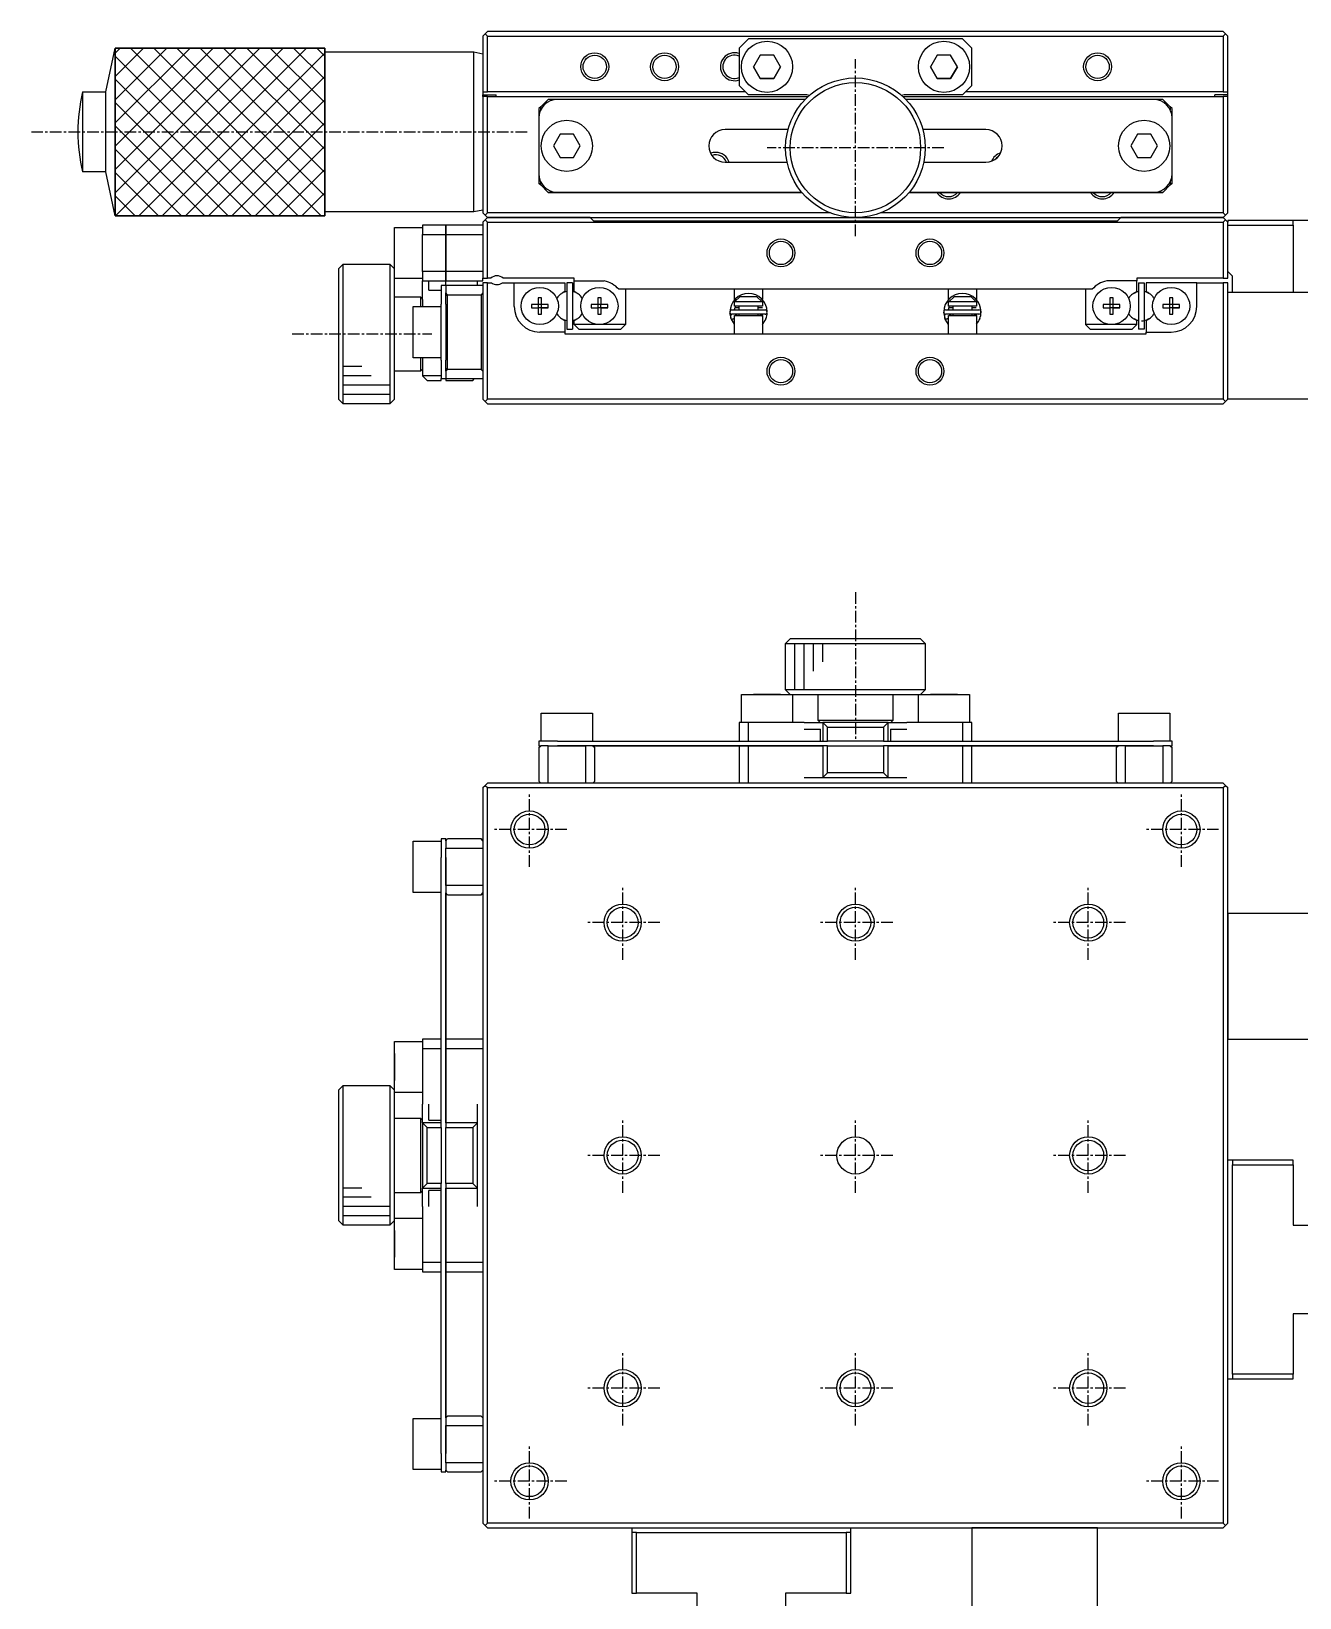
# Model space of a CAD drawing. Extents: x 10 to 534, y -6 to 276.
# Drawn here: x 306.5 to 442.7, y 107.8 to 276 of the extents above; entities that cross this region are included whole.
import ezdxf

# ---------------------------------------------------------------- set-up
doc = ezdxf.new("R2010")
doc.units = 0
doc.linetypes.add('CENTER', pattern=[2, 1.25, -0.25, 0.25, -0.25])
doc.layers.get('0').update_dxf_attribs({"linetype": 'CONTINUOUS'})
doc.layers.add('CENTER', color=1, linetype='CENTER')

msp = doc.modelspace()

# ---------------------------------------------------------------- linework, layer by layer
at = {"color": 7, "linetype": 'CONTINUOUS'}
for p, q in [((355.53, 275.98), (355.28, 275.73)), ((434.53, 275.98), (355.53, 275.98)), ((434.78, 275.73), (434.53, 275.98)), ((355.28, 275.73), (355.03, 275.48)), ((355.03, 275.48), (355.03, 269.48)), ((355.28, 275.73), (355.53, 275.48)), ((355.53, 275.48), (434.53, 275.48)), ((355.53, 269.48), (355.53, 275.48)), ((382.53, 274.18), (383.53, 275.18)), ((406.53, 275.18), (383.53, 275.18)), ((406.53, 275.18), (407.53, 274.18)), ((434.53, 275.48), (434.78, 275.73)), ((434.53, 275.48), (434.53, 269.48)), ((435.03, 275.48), (434.78, 275.73)), ((435.03, 269.48), (435.03, 275.48)), ((314.53, 269.48), (315.53, 274.18)), ((315.53, 265.18), (315.53, 274.18)), ((338.03, 274.18), (315.53, 274.18)), ((315.53, 274.18), (315.53, 256.18)), ((338.03, 274.18), (338.03, 273.78)), ((338.03, 256.18), (338.03, 274.18)), ((338.03, 256.58), (338.03, 273.78)), ((338.03, 273.78), (354.03, 273.78)), ((354.03, 256.58), (354.03, 273.78)), ((354.03, 273.78), (355.03, 273.58)), ((382.53, 274.18), (382.53, 270.18)), ((384.81, 273.43), (384.09, 272.18)), ((386.25, 273.43), (384.81, 273.43)), ((386.97, 272.18), (386.25, 273.43)), ((403.81, 273.43), (403.09, 272.18)), ((405.25, 273.43), (403.81, 273.43)), ((405.97, 272.18), (405.25, 273.43)), ((407.53, 270.18), (407.53, 274.18)), ((384.09, 272.18), (384.81, 270.93)), ((384.81, 270.93), (384.09, 272.18)), ((384.81, 270.93), (386.25, 270.93)), ((386.25, 270.93), (384.81, 270.93)), ((386.25, 270.93), (386.97, 272.18)), ((386.97, 272.18), (386.25, 270.93)), ((403.09, 272.18), (403.81, 270.93)), ((403.81, 270.93), (403.09, 272.18)), ((403.81, 270.93), (405.25, 270.93)), ((405.25, 270.93), (403.81, 270.93)), ((405.25, 270.93), (405.97, 272.18)), ((405.97, 272.18), (405.25, 270.93)), ((312.03, 269.48), (312.03, 260.88)), ((312.03, 269.48), (314.53, 269.48)), ((314.53, 265.18), (314.53, 269.48)), ((355.03, 269.48), (355.53, 269.48)), ((355.03, 269.48), (355.03, 269.18)), ((355.03, 269.18), (356.43, 269.18)), ((355.03, 268.98), (355.03, 269.18)), ((383.23, 269.48), (355.53, 269.48)), ((356.43, 268.98), (356.43, 269.18)), ((383.53, 269.18), (382.53, 270.18)), ((389.53, 269.18), (383.53, 269.18)), ((406.53, 269.18), (400.53, 269.18)), ((407.53, 270.18), (406.53, 269.18)), ((434.53, 269.48), (406.83, 269.48)), ((433.63, 268.98), (433.63, 269.18)), ((435.03, 269.18), (433.63, 269.18)), ((434.53, 269.48), (435.03, 269.48)), ((435.03, 269.18), (435.03, 269.48)), ((435.03, 268.98), (435.03, 269.18)), ((355.03, 268.98), (355.03, 256.48)), ((355.53, 268.98), (355.03, 268.98)), ((355.53, 256.48), (355.53, 268.98)), ((355.53, 268.98), (389.93, 268.98)), ((361.23, 267.88), (361.03, 267.68)), ((361.03, 267.68), (361.03, 266.68)), ((361.23, 267.88), (362.03, 268.68)), ((361.23, 267.56), (361.23, 267.88)), ((363.03, 268.68), (362.03, 268.68)), ((389.62, 268.68), (363.03, 268.68)), ((400.13, 268.98), (434.53, 268.98)), ((427.03, 268.68), (400.43, 268.68)), ((428.03, 268.68), (427.03, 268.68)), ((428.03, 268.68), (428.83, 267.88)), ((428.83, 267.88), (428.83, 267.56)), ((429.03, 267.68), (428.83, 267.88)), ((429.03, 266.68), (429.03, 267.68)), ((434.53, 268.98), (434.53, 256.48)), ((435.03, 268.98), (434.53, 268.98)), ((435.03, 256.48), (435.03, 268.98)), ((361.03, 266.68), (361.03, 260.68)), ((429.03, 260.68), (429.03, 266.68)), ((314.53, 260.88), (314.53, 265.18)), ((363.31, 264.93), (362.59, 263.68)), ((364.75, 264.93), (363.31, 264.93)), ((365.47, 263.68), (364.75, 264.93)), ((387.79, 265.43), (381.03, 265.43)), ((387.79, 265.43), (381.03, 265.43)), ((409.03, 265.43), (402.27, 265.43)), ((409.03, 265.43), (402.27, 265.43)), ((425.31, 264.93), (424.59, 263.68)), ((426.75, 264.93), (425.31, 264.93)), ((427.47, 263.68), (426.75, 264.93)), ((362.59, 263.68), (363.31, 262.43)), ((364.75, 262.43), (365.47, 263.68)), ((424.59, 263.68), (425.31, 262.43)), ((426.75, 262.43), (427.47, 263.68)), ((314.53, 260.88), (312.03, 260.88)), ((315.53, 256.18), (314.53, 260.88)), ((363.31, 262.43), (364.75, 262.43)), ((381.03, 261.93), (387.69, 261.93)), ((402.37, 261.93), (409.03, 261.93)), ((425.31, 262.43), (426.75, 262.43)), ((361.03, 260.68), (361.03, 259.68)), ((361.03, 259.68), (361.23, 259.48)), ((361.23, 259.48), (361.03, 259.68)), ((361.23, 259.48), (361.23, 259.81)), ((362.03, 258.68), (361.23, 259.48)), ((361.23, 259.48), (362.03, 258.68)), ((428.83, 259.48), (428.03, 258.68)), ((428.03, 258.68), (428.83, 259.48)), ((428.83, 259.81), (428.83, 259.48)), ((428.83, 259.48), (429.03, 259.68)), ((429.03, 259.68), (428.83, 259.48)), ((429.03, 259.68), (429.03, 260.68)), ((362.03, 258.68), (363.03, 258.68)), ((363.03, 258.68), (362.03, 258.68)), ((363.03, 258.68), (389.27, 258.68)), ((366.03, 258.68), (363.03, 258.68)), ((389.27, 258.68), (366.03, 258.68)), ((400.79, 258.68), (427.03, 258.68)), ((424.03, 258.68), (400.79, 258.68)), ((427.03, 258.68), (424.03, 258.68)), ((427.03, 258.68), (428.03, 258.68)), ((428.03, 258.68), (427.03, 258.68)), ((315.53, 256.18), (338.03, 256.18)), ((338.03, 256.58), (338.03, 256.18)), ((354.03, 256.58), (338.03, 256.58)), ((355.03, 256.78), (354.03, 256.58)), ((355.03, 256.48), (355.28, 256.23)), ((355.03, 255.48), (355.28, 255.73)), ((355.28, 256.23), (355.53, 256.48)), ((355.28, 256.23), (355.53, 255.98)), ((355.28, 255.73), (355.53, 255.98)), ((355.53, 255.48), (355.28, 255.73)), ((392.34, 256.48), (355.53, 256.48)), ((355.53, 255.98), (395.03, 255.98)), ((366.53, 255.98), (355.53, 255.98)), ((366.53, 255.98), (366.88, 255.63)), ((395.03, 255.98), (434.53, 255.98)), ((434.53, 256.48), (397.72, 256.48)), ((423.18, 255.63), (423.53, 255.98)), ((434.53, 255.98), (423.53, 255.98)), ((434.53, 256.48), (434.78, 256.23)), ((434.53, 255.98), (434.78, 256.23)), ((434.53, 255.98), (434.78, 255.73)), ((434.78, 255.73), (434.53, 255.48)), ((434.78, 256.23), (435.03, 256.48)), ((434.78, 255.73), (435.03, 255.48)), ((345.53, 249.43), (345.53, 254.93)), ((345.53, 254.93), (348.53, 254.93)), ((351.03, 255.18), (348.53, 255.18)), ((348.53, 255.18), (348.53, 254.18)), ((348.53, 254.18), (351.03, 254.18)), ((348.53, 250.18), (348.53, 254.18)), ((351.03, 254.18), (351.03, 255.18)), ((355.03, 255.18), (351.03, 255.18)), ((351.03, 255.18), (351.03, 254.18)), ((351.03, 254.18), (351.03, 250.18)), ((351.03, 254.18), (355.03, 254.18)), ((351.03, 250.18), (351.03, 254.18)), ((355.03, 255.48), (355.03, 249.48)), ((355.53, 255.48), (434.53, 255.48)), ((355.53, 249.48), (355.53, 255.48)), ((366.88, 255.63), (423.18, 255.63)), ((434.53, 255.48), (434.53, 249.48)), ((442.03, 255.68), (435.03, 255.68)), ((435.03, 255.68), (435.03, 255.48)), ((435.03, 249.48), (435.03, 255.48)), ((435.03, 255.18), (442.03, 255.18)), ((442.03, 255.18), (442.03, 255.68)), ((456.03, 255.68), (442.03, 255.68)), ((442.03, 255.18), (442.03, 247.98)), ((339.53, 250.48), (340.03, 250.98)), ((340.03, 235.99), (340.03, 250.98)), ((340.03, 250.98), (345.03, 250.98)), ((345.03, 250.98), (345.03, 235.98)), ((345.03, 250.98), (345.53, 250.48)), ((339.53, 250.48), (339.53, 236.49)), ((345.53, 236.48), (345.53, 249.43)), ((345.53, 247.48), (345.53, 249.43)), ((348.53, 249.43), (345.53, 249.43)), ((351.03, 250.18), (348.53, 250.18)), ((348.53, 250.18), (348.53, 249.18)), ((348.53, 249.18), (351.03, 249.18)), ((348.53, 247.18), (348.53, 249.18)), ((349.23, 248.18), (349.23, 249.18)), ((351.03, 249.18), (351.03, 250.18)), ((355.03, 250.18), (351.03, 250.18)), ((351.03, 250.18), (351.03, 249.18)), ((351.03, 249.18), (355.03, 249.18)), ((351.03, 248.68), (351.03, 249.18)), ((354.43, 248.68), (354.43, 249.18)), ((355.03, 249.18), (355.03, 249.48)), ((355.03, 249.48), (355.53, 249.48)), ((355.87, 249.48), (355.53, 249.48)), ((364.83, 249.48), (357.19, 249.48)), ((364.83, 249.18), (364.83, 249.48)), ((364.83, 249.18), (368.05, 249.18)), ((364.83, 248.03), (364.83, 249.18)), ((425.23, 249.18), (422.01, 249.18)), ((425.23, 249.48), (425.23, 249.18)), ((434.53, 249.48), (425.23, 249.48)), ((425.23, 248.03), (425.23, 249.18)), ((434.53, 249.48), (435.03, 249.48)), ((435.53, 249.68), (435.03, 250.18)), ((435.53, 247.98), (435.53, 249.68)), ((345.53, 239.48), (345.53, 247.48)), ((345.53, 239.48), (345.53, 247.48)), ((345.53, 247.48), (348.33, 247.48)), ((348.33, 247.48), (348.33, 246.43)), ((348.33, 247.48), (348.53, 247.28)), ((349.23, 248.18), (350.53, 248.18)), ((351.03, 248.68), (350.53, 248.68)), ((350.53, 248.68), (350.53, 246.68)), ((355.03, 248.68), (351.03, 248.68)), ((351.03, 248.68), (351.03, 247.88)), ((351.23, 247.68), (351.03, 247.88)), ((351.03, 247.88), (351.03, 247.56)), ((351.03, 247.56), (351.03, 247.88)), ((351.03, 246.68), (351.03, 247.56)), ((351.23, 239.68), (351.23, 247.68)), ((351.23, 247.68), (354.83, 247.68)), ((355.03, 247.88), (354.83, 247.68)), ((354.83, 247.68), (354.83, 239.68)), ((355.03, 248.98), (355.03, 236.48)), ((355.53, 248.98), (355.03, 248.98)), ((355.53, 248.98), (355.93, 248.98)), ((355.53, 236.48), (355.53, 248.98)), ((357.13, 248.98), (358.38, 248.98)), ((358.38, 246.43), (358.38, 248.98)), ((358.38, 248.98), (363.83, 248.98)), ((360.95, 247.37), (360.95, 246.66)), ((361.31, 247.37), (360.95, 247.37)), ((361.31, 246.66), (361.31, 247.37)), ((363.83, 248.03), (363.54, 247.86)), ((363.83, 248.98), (363.83, 248.03)), ((364.03, 248.98), (364.03, 243.98)), ((364.63, 248.98), (364.03, 248.98)), ((364.03, 248.98), (364.03, 248.04)), ((364.03, 248.13), (364.03, 248.04)), ((364.03, 248.13), (364.03, 248.04)), ((364.03, 248.13), (364.03, 248.04)), ((364.03, 248.13), (364.03, 248.04)), ((364.03, 248.13), (364.03, 248.04)), ((364.03, 248.13), (364.03, 248.04)), ((364.03, 248.13), (364.03, 248.04)), ((364.03, 248.13), (364.03, 248.04)), ((364.03, 248.13), (364.03, 248.04)), ((364.03, 248.13), (364.03, 248.04)), ((364.03, 248.13), (364.03, 248.04)), ((364.03, 248.13), (364.03, 248.04)), ((364.03, 248.13), (364.03, 248.04)), ((364.03, 248.13), (364.03, 248.04)), ((364.03, 248.13), (364.03, 248.04)), ((364.03, 248.13), (364.03, 248.04)), ((364.03, 248.13), (364.03, 244.83)), ((364.03, 248.13), (364.03, 248.04)), ((364.03, 248.13), (364.03, 248.04)), ((364.03, 248.13), (364.03, 248.04)), ((364.03, 248.13), (364.03, 248.04)), ((364.03, 248.13), (364.03, 248.04)), ((364.03, 248.13), (364.03, 248.04)), ((364.03, 248.13), (364.03, 248.04)), ((364.03, 248.13), (364.03, 248.04)), ((364.03, 248.13), (364.03, 248.04)), ((364.03, 248.13), (364.03, 248.04)), ((364.03, 248.13), (364.03, 248.04)), ((364.03, 248.13), (364.03, 248.04)), ((364.03, 248.13), (364.03, 248.04)), ((364.03, 248.13), (364.03, 248.04)), ((364.03, 248.13), (364.03, 248.04)), ((364.63, 248.98), (364.63, 243.98)), ((365.12, 247.86), (364.83, 248.03)), ((367.35, 247.37), (367.35, 246.66)), ((367.71, 247.37), (367.35, 247.37)), ((367.71, 246.66), (367.71, 247.37)), ((420.45, 248.28), (369.61, 248.28)), ((370.33, 248.28), (370.33, 244.48)), ((382.03, 247.13), (382.03, 248.28)), ((382.61, 247.48), (382.08, 246.98)), ((384.45, 247.48), (382.61, 247.48)), ((384.97, 246.98), (384.45, 247.48)), ((385.03, 248.28), (385.03, 247.17)), ((405.03, 247.18), (405.03, 248.28)), ((405.61, 247.48), (405.08, 246.98)), ((407.45, 247.48), (405.61, 247.48)), ((407.97, 246.98), (407.45, 247.48)), ((408.03, 248.28), (408.03, 247.14)), ((419.73, 248.28), (419.73, 244.48)), ((422.35, 247.37), (422.35, 246.66)), ((422.71, 247.37), (422.35, 247.37)), ((422.71, 246.66), (422.71, 247.37)), ((424.94, 247.86), (425.23, 248.03)), ((425.43, 248.98), (425.43, 243.98)), ((425.43, 248.98), (426.03, 248.98)), ((426.03, 248.98), (426.03, 243.98)), ((426.03, 248.98), (426.03, 248.04)), ((426.03, 248.13), (426.03, 248.04)), ((426.03, 248.13), (426.03, 248.04)), ((426.03, 248.13), (426.03, 248.04)), ((426.03, 248.13), (426.03, 248.04)), ((426.03, 248.13), (426.03, 248.04)), ((426.03, 248.13), (426.03, 248.04)), ((426.03, 248.13), (426.03, 248.04)), ((426.03, 248.13), (426.03, 248.04)), ((426.03, 248.13), (426.03, 248.04)), ((426.03, 248.13), (426.03, 248.04)), ((426.03, 248.13), (426.03, 248.04)), ((426.03, 248.13), (426.03, 248.04)), ((426.03, 248.13), (426.03, 248.04)), ((426.03, 248.13), (426.03, 248.04)), ((426.03, 248.13), (426.03, 248.04)), ((426.03, 248.13), (426.03, 248.04)), ((426.03, 248.13), (426.03, 244.83)), ((426.03, 248.13), (426.03, 248.04)), ((426.03, 248.13), (426.03, 248.04)), ((426.03, 248.13), (426.03, 248.04)), ((426.03, 248.13), (426.03, 248.04)), ((426.03, 248.13), (426.03, 248.04)), ((426.03, 248.13), (426.03, 248.04)), ((426.03, 248.13), (426.03, 248.04)), ((426.03, 248.13), (426.03, 248.04)), ((426.03, 248.13), (426.03, 248.04)), ((426.03, 248.13), (426.03, 248.04)), ((426.03, 248.13), (426.03, 248.04)), ((426.03, 248.13), (426.03, 248.04)), ((426.03, 248.13), (426.03, 248.04)), ((426.03, 248.13), (426.03, 248.04)), ((426.03, 248.13), (426.03, 248.04)), ((426.23, 248.98), (426.23, 248.03)), ((431.68, 248.98), (426.23, 248.98)), ((426.23, 248.03), (426.52, 247.86)), ((428.75, 247.37), (428.75, 246.66)), ((429.11, 247.37), (428.75, 247.37)), ((429.11, 246.66), (429.11, 247.37)), ((431.68, 246.43), (431.68, 248.98)), ((431.68, 248.98), (434.53, 248.98)), ((434.53, 248.98), (434.53, 236.48)), ((435.03, 248.98), (434.53, 248.98)), ((435.03, 236.48), (435.03, 248.98)), ((435.03, 247.98), (456.03, 247.98)), ((347.53, 240.93), (347.53, 246.43)), ((347.53, 246.43), (350.53, 246.43)), ((348.53, 247.18), (348.53, 246.43)), ((350.53, 240.68), (350.53, 246.68)), ((351.03, 246.68), (351.03, 244.98)), ((360.24, 246.66), (360.24, 246.3)), ((360.95, 246.66), (360.24, 246.66)), ((360.24, 246.3), (360.95, 246.3)), ((360.24, 246.3), (360.95, 246.3)), ((360.96, 246.65), (360.95, 246.66)), ((360.96, 246.32), (360.95, 246.3)), ((360.95, 246.3), (360.95, 245.6)), ((361.3, 246.65), (360.96, 246.65)), ((360.96, 246.65), (360.96, 246.32)), ((360.96, 246.32), (361.3, 246.32)), ((361.3, 246.65), (361.31, 246.66)), ((361.3, 246.32), (361.3, 246.65)), ((361.3, 246.32), (361.31, 246.3)), ((362.02, 246.66), (361.31, 246.66)), ((361.31, 246.3), (362.02, 246.3)), ((361.31, 245.6), (361.31, 246.3)), ((362.02, 246.3), (361.31, 246.3)), ((362.02, 246.3), (362.02, 246.66)), ((366.64, 246.66), (366.64, 246.3)), ((367.35, 246.66), (366.64, 246.66)), ((366.64, 246.3), (367.35, 246.3)), ((366.64, 246.3), (367.35, 246.3)), ((367.36, 246.65), (367.35, 246.66)), ((367.36, 246.32), (367.35, 246.3)), ((367.35, 246.3), (367.35, 245.6)), ((367.7, 246.65), (367.36, 246.65)), ((367.36, 246.65), (367.36, 246.32)), ((367.36, 246.32), (367.7, 246.32)), ((367.7, 246.65), (367.71, 246.66)), ((367.7, 246.32), (367.7, 246.65)), ((367.7, 246.32), (367.71, 246.3)), ((368.42, 246.66), (367.71, 246.66)), ((367.71, 246.3), (368.42, 246.3)), ((367.71, 245.6), (367.71, 246.3)), ((368.42, 246.3), (367.71, 246.3)), ((368.42, 246.3), (368.42, 246.66)), ((381.71, 245.05), (381.55, 245.8)), ((381.77, 246.06), (385.32, 246.06)), ((382.14, 246.48), (382.01, 246.06)), ((382.03, 246.98), (382.08, 246.98)), ((382.03, 246.48), (382.03, 246.98)), ((385.03, 246.48), (382.03, 246.48)), ((382.53, 246.28), (382.06, 246.28)), ((382.08, 246.98), (384.97, 246.98)), ((382.53, 246.06), (382.53, 246.48)), ((384.53, 246.48), (384.53, 246.06)), ((385.03, 246.28), (384.53, 246.28)), ((384.97, 246.98), (385.03, 246.98)), ((385.03, 247.17), (385.03, 247.17)), ((385.03, 246.98), (385.03, 246.48)), ((404.68, 245.03), (404.51, 245.81)), ((404.65, 245.59), (404.67, 245.62)), ((404.67, 245.62), (404.67, 245.63)), ((404.73, 246.06), (408.28, 246.06)), ((405.1, 246.48), (404.98, 246.06)), ((405.03, 247.18), (405.03, 247.18)), ((405.03, 246.98), (405.08, 246.98)), ((405.03, 246.48), (405.03, 246.98)), ((408.03, 246.48), (405.03, 246.48)), ((405.03, 246.28), (405.03, 246.3)), ((405.03, 246.3), (405.03, 246.3)), ((405.03, 246.3), (405.03, 246.3)), ((405.53, 246.28), (405.03, 246.28)), ((405.08, 246.98), (407.97, 246.98)), ((405.53, 246.06), (405.53, 246.48)), ((407.53, 246.48), (407.53, 246.06)), ((408, 246.28), (407.53, 246.28)), ((407.97, 246.98), (408.03, 246.98)), ((408.03, 247.14), (408.03, 247.14)), ((408.03, 246.98), (408.03, 246.48)), ((421.64, 246.66), (421.64, 246.3)), ((422.35, 246.66), (421.64, 246.66)), ((421.64, 246.3), (422.35, 246.3)), ((421.64, 246.3), (422.35, 246.3)), ((422.36, 246.65), (422.35, 246.66)), ((422.36, 246.32), (422.35, 246.3)), ((422.35, 246.3), (422.35, 245.6)), ((422.7, 246.65), (422.36, 246.65)), ((422.36, 246.65), (422.36, 246.32)), ((422.36, 246.32), (422.7, 246.32)), ((422.7, 246.65), (422.71, 246.66)), ((422.7, 246.32), (422.7, 246.65)), ((422.7, 246.32), (422.71, 246.3)), ((423.42, 246.66), (422.71, 246.66)), ((422.71, 246.3), (423.42, 246.3)), ((422.71, 245.6), (422.71, 246.3)), ((423.42, 246.3), (422.71, 246.3)), ((423.42, 246.3), (423.42, 246.66)), ((428.04, 246.66), (428.04, 246.3)), ((428.75, 246.66), (428.04, 246.66)), ((428.04, 246.3), (428.75, 246.3)), ((428.04, 246.3), (428.75, 246.3)), ((428.76, 246.65), (428.75, 246.66)), ((428.76, 246.32), (428.75, 246.3)), ((428.75, 246.3), (428.75, 245.6)), ((429.1, 246.65), (428.76, 246.65)), ((428.76, 246.65), (428.76, 246.32)), ((428.76, 246.32), (429.1, 246.32)), ((429.1, 246.65), (429.11, 246.66)), ((429.1, 246.32), (429.1, 246.65)), ((429.1, 246.32), (429.11, 246.3)), ((429.82, 246.66), (429.11, 246.66)), ((429.11, 246.3), (429.82, 246.3)), ((429.11, 245.6), (429.11, 246.3)), ((429.82, 246.3), (429.11, 246.3)), ((429.82, 246.3), (429.82, 246.66)), ((351.03, 244.98), (351.03, 240.68)), ((360.95, 245.6), (361.31, 245.6)), ((363.54, 245.11), (363.83, 244.94)), ((363.83, 244.94), (363.83, 243.68)), ((364.03, 244.93), (364.03, 244.83)), ((364.03, 244.93), (364.03, 244.83)), ((364.03, 244.93), (364.03, 244.83)), ((364.03, 244.93), (364.03, 244.83)), ((364.03, 244.93), (364.03, 244.83)), ((364.03, 244.93), (364.03, 244.83)), ((364.03, 244.93), (364.03, 244.83)), ((364.03, 244.93), (364.03, 244.83)), ((364.03, 244.93), (364.03, 243.98)), ((364.03, 244.93), (364.03, 244.83)), ((364.03, 244.93), (364.03, 244.83)), ((364.03, 244.93), (364.03, 244.83)), ((364.03, 244.93), (364.03, 244.83)), ((364.03, 244.93), (364.03, 244.83)), ((364.03, 244.93), (364.03, 244.83)), ((364.03, 244.93), (364.03, 244.83)), ((364.03, 243.98), (364.63, 243.98)), ((364.83, 244.94), (365.12, 245.11)), ((364.83, 244.48), (364.83, 244.94)), ((367.53, 244.48), (364.83, 244.48)), ((364.83, 244.48), (365.33, 243.98)), ((365.33, 243.98), (369.83, 243.98)), ((367.35, 245.6), (367.71, 245.6)), ((370.33, 244.48), (367.53, 244.48)), ((369.83, 243.98), (370.33, 244.48)), ((381.65, 245.41), (381.66, 245.44)), ((381.65, 245.37), (381.65, 245.41)), ((381.65, 245.34), (381.65, 245.37)), ((381.65, 245.3), (381.65, 245.34)), ((381.65, 245.26), (381.65, 245.3)), ((381.65, 245.23), (381.65, 245.26)), ((381.66, 245.19), (381.65, 245.23)), ((381.66, 245.48), (381.67, 245.51)), ((381.66, 245.44), (381.66, 245.48)), ((381.67, 245.16), (381.66, 245.19)), ((381.67, 245.51), (381.68, 245.55)), ((381.68, 245.12), (381.67, 245.16)), ((381.68, 245.55), (381.69, 245.58)), ((381.69, 245.09), (381.68, 245.12)), ((381.69, 245.58), (381.7, 245.61)), ((381.7, 245.06), (381.69, 245.09)), ((381.7, 245.61), (381.7, 245.62)), ((382.03, 244.53), (381.7, 245.06)), ((381.7, 245.06), (381.7, 245.06)), ((381.7, 245.06), (381.7, 245.06)), ((381.7, 245.06), (381.71, 245.06)), ((381.71, 245.05), (382.03, 245.16)), ((381.71, 245.06), (381.71, 245.05)), ((381.72, 245.02), (381.71, 245.05)), ((381.71, 245.05), (381.72, 245.05)), ((381.72, 245.05), (381.72, 245.06)), ((381.72, 245.06), (381.73, 245.06)), ((381.73, 245.06), (381.74, 245.06)), ((381.74, 245.06), (381.75, 245.06)), ((381.75, 245.06), (381.76, 245.06)), ((381.76, 245.06), (381.77, 245.07)), ((385.32, 245.61), (381.77, 245.61)), ((381.77, 245.07), (381.79, 245.07)), ((381.79, 245.07), (381.8, 245.07)), ((381.8, 245.07), (381.81, 245.08)), ((381.81, 245.08), (381.83, 245.08)), ((381.83, 245.08), (381.84, 245.09)), ((381.84, 245.09), (381.86, 245.09)), ((381.86, 245.09), (381.88, 245.1)), ((381.88, 245.1), (381.89, 245.11)), ((381.89, 245.11), (381.91, 245.11)), ((381.91, 245.11), (381.92, 245.12)), ((381.92, 245.12), (381.94, 245.13)), ((381.94, 245.13), (381.96, 245.13)), ((381.96, 245.13), (381.97, 245.14)), ((381.97, 245.14), (381.99, 245.15)), ((381.99, 245.15), (382, 245.15)), ((382, 245.15), (382.02, 245.16)), ((382.02, 245.16), (382.03, 245.17)), ((382.03, 245.48), (385.03, 245.48)), ((382.03, 243.48), (382.03, 245.48)), ((382.37, 245.61), (382.14, 245.48)), ((382.53, 245.48), (382.53, 245.61)), ((384.53, 245.61), (384.53, 245.48)), ((384.95, 245.48), (384.72, 245.61)), ((385.03, 245.48), (385.03, 243.48)), ((385.03, 245.37), (385.06, 245.48)), ((385.06, 245.48), (385.08, 245.61)), ((385.39, 245.06), (385.38, 245.03)), ((385.41, 245.11), (385.39, 245.06)), ((385.39, 245.06), (385.39, 245.06)), ((385.39, 245.06), (385.39, 245.06)), ((385.39, 245.06), (385.39, 245.06)), ((385.41, 245.12), (385.41, 245.12)), ((385.41, 245.12), (385.41, 245.11)), ((385.41, 245.11), (385.41, 245.11)), ((385.41, 245.11), (385.41, 245.11)), ((385.41, 245.11), (385.41, 245.11)), ((385.41, 245.11), (385.41, 245.11)), ((385.41, 245.11), (385.41, 245.11)), ((385.41, 245.11), (385.41, 245.11)), ((404.61, 245.42), (404.62, 245.45)), ((404.61, 245.38), (404.61, 245.42)), ((404.61, 245.34), (404.61, 245.38)), ((404.61, 245.31), (404.61, 245.34)), ((404.61, 245.27), (404.61, 245.31)), ((404.62, 245.24), (404.61, 245.27)), ((404.62, 245.49), (404.63, 245.52)), ((404.62, 245.45), (404.62, 245.49)), ((404.62, 245.2), (404.62, 245.24)), ((404.63, 245.17), (404.62, 245.2)), ((404.63, 245.52), (404.64, 245.56)), ((404.64, 245.13), (404.63, 245.17)), ((404.64, 245.56), (404.65, 245.59)), ((404.65, 245.1), (404.64, 245.13)), ((404.66, 245.07), (404.65, 245.1)), ((404.66, 245.07), (404.67, 245.07)), ((404.67, 245.06), (405.03, 245.19)), ((405.03, 244.5), (404.67, 245.07)), ((404.67, 245.07), (404.67, 245.07)), ((404.67, 245.07), (404.67, 245.06)), ((404.67, 245.06), (404.68, 245.06)), ((404.68, 245.06), (404.69, 245.07)), ((404.68, 245.06), (404.68, 245.06)), ((404.69, 245.07), (404.7, 245.07)), ((404.7, 245.07), (404.71, 245.07)), ((404.71, 245.07), (404.72, 245.07)), ((404.72, 245.07), (404.74, 245.08)), ((408.28, 245.61), (404.73, 245.61)), ((404.74, 245.08), (404.75, 245.08)), ((404.75, 245.08), (404.77, 245.08)), ((404.77, 245.08), (404.78, 245.09)), ((404.78, 245.09), (404.8, 245.1)), ((404.8, 245.1), (404.82, 245.1)), ((404.82, 245.1), (404.83, 245.11)), ((404.83, 245.11), (404.85, 245.12)), ((404.85, 245.12), (404.87, 245.12)), ((404.87, 245.12), (404.89, 245.13)), ((404.89, 245.13), (404.91, 245.14)), ((404.91, 245.14), (404.92, 245.15)), ((404.92, 245.15), (404.94, 245.15)), ((404.94, 245.15), (404.96, 245.16)), ((404.96, 245.16), (404.97, 245.17)), ((404.97, 245.17), (404.99, 245.18)), ((404.99, 245.18), (405, 245.18)), ((405, 245.18), (405.02, 245.19)), ((405.02, 245.19), (405.03, 245.2)), ((405.03, 245.48), (408.03, 245.48)), ((405.03, 243.48), (405.03, 245.48)), ((405.33, 245.61), (405.1, 245.48)), ((405.53, 245.48), (405.53, 245.61)), ((407.53, 245.61), (407.53, 245.48)), ((407.92, 245.48), (407.69, 245.61)), ((408.02, 245.48), (408.04, 245.61)), ((408.03, 245.48), (408.03, 243.48)), ((408.35, 245.07), (408.34, 245.04)), ((408.37, 245.11), (408.35, 245.07)), ((408.35, 245.07), (408.36, 245.07)), ((408.35, 245.07), (408.36, 245.07)), ((408.36, 245.07), (408.35, 245.07)), ((408.38, 245.12), (408.37, 245.12)), ((408.37, 245.12), (408.37, 245.12)), ((408.37, 245.12), (408.37, 245.12)), ((408.37, 245.12), (408.37, 245.12)), ((408.37, 245.12), (408.37, 245.11)), ((408.38, 245.13), (408.38, 245.13)), ((408.38, 245.13), (408.38, 245.12)), ((408.38, 245.12), (408.38, 245.12)), ((422.53, 244.48), (419.73, 244.48)), ((419.73, 244.48), (420.23, 243.98)), ((420.23, 243.98), (424.73, 243.98)), ((422.35, 245.6), (422.71, 245.6)), ((425.23, 244.48), (422.53, 244.48)), ((424.73, 243.98), (425.23, 244.48)), ((425.23, 244.94), (424.94, 245.11)), ((425.23, 244.48), (425.23, 244.94)), ((426.03, 243.98), (425.43, 243.98)), ((426.03, 244.93), (426.03, 244.83)), ((426.03, 244.93), (426.03, 244.83)), ((426.03, 244.93), (426.03, 244.83)), ((426.03, 244.93), (426.03, 244.83)), ((426.03, 244.93), (426.03, 244.83)), ((426.03, 244.93), (426.03, 244.83)), ((426.03, 244.93), (426.03, 244.83)), ((426.03, 244.93), (426.03, 243.98)), ((426.03, 244.93), (426.03, 244.83)), ((426.03, 244.93), (426.03, 244.83)), ((426.03, 244.93), (426.03, 244.83)), ((426.03, 244.93), (426.03, 244.83)), ((426.03, 244.93), (426.03, 244.83)), ((426.03, 244.93), (426.03, 244.83)), ((426.03, 244.93), (426.03, 244.83)), ((426.52, 245.11), (426.23, 244.94)), ((426.23, 244.94), (426.23, 243.68)), ((428.75, 245.6), (429.11, 245.6)), ((363.83, 243.68), (361.13, 243.68)), ((363.83, 243.68), (363.83, 243.48)), ((363.83, 243.48), (426.23, 243.48)), ((426.23, 243.68), (428.93, 243.68)), ((426.23, 243.48), (426.23, 243.68)), ((350.53, 240.93), (347.53, 240.93)), ((348.33, 240.93), (348.33, 239.48)), ((348.53, 240.93), (348.53, 238.98)), ((350.53, 240.68), (350.53, 238.68)), ((351.03, 239.81), (351.03, 240.68)), ((345.53, 236.48), (345.53, 239.48)), ((348.33, 239.48), (345.53, 239.48)), ((348.53, 239.68), (348.33, 239.48)), ((350.53, 238.98), (348.53, 238.98)), ((348.53, 238.98), (349.03, 238.48)), ((351.03, 239.81), (351.03, 239.48)), ((351.03, 239.48), (351.03, 239.81)), ((351.03, 239.48), (351.23, 239.68)), ((351.03, 239.48), (351.03, 238.68)), ((354.83, 239.68), (351.23, 239.68)), ((354.83, 239.68), (355.03, 239.48)), ((349.03, 238.48), (350.53, 238.48)), ((350.53, 238.48), (350.53, 238.68)), ((350.53, 238.68), (351.03, 238.68)), ((351.03, 238.68), (355.03, 238.68)), ((351.03, 238.68), (351.03, 238.48)), ((351.03, 238.48), (353.93, 238.48)), ((353.93, 238.48), (354.13, 238.68)), ((339.53, 236.49), (339.53, 236.48)), ((340.03, 235.98), (339.53, 236.48)), ((340.03, 235.98), (340.03, 235.99)), ((345.03, 235.98), (340.03, 235.98)), ((345.53, 236.48), (345.03, 235.98)), ((355.03, 236.48), (355.28, 236.23)), ((355.28, 236.23), (355.53, 236.48)), ((355.53, 235.98), (355.28, 236.23)), ((434.53, 236.48), (355.53, 236.48)), ((355.53, 235.98), (434.53, 235.98)), ((434.53, 236.48), (434.78, 236.23)), ((434.53, 235.98), (434.78, 236.23)), ((434.78, 236.23), (435.03, 236.48)), ((456.03, 236.48), (435.03, 236.48)), ((387.53, 210.25), (388.03, 210.75)), ((395.1, 210.75), (388.03, 210.75)), ((402.03, 210.75), (395.1, 210.75)), ((402.03, 210.75), (402.53, 210.25)), ((387.53, 210.25), (395.11, 210.25)), ((387.53, 205.25), (387.53, 210.25)), ((395.11, 210.25), (402.53, 210.25)), ((402.53, 210.25), (402.53, 205.25)), ((402.53, 205.25), (387.53, 205.25)), ((388.03, 204.75), (387.53, 205.25)), ((402.53, 205.25), (402.03, 204.75)), ((382.78, 204.75), (388.03, 204.75)), ((382.78, 204.75), (385.53, 204.75)), ((382.78, 201.75), (382.78, 204.75)), ((384.09, 204.75), (384.81, 204.75)), ((384.81, 204.75), (384.09, 204.75)), ((384.81, 204.75), (386.25, 204.75)), ((386.25, 204.75), (384.81, 204.75)), ((385.53, 204.75), (388.03, 204.75)), ((386.25, 204.75), (386.97, 204.75)), ((386.97, 204.75), (386.25, 204.75)), ((388.03, 204.75), (402.03, 204.75)), ((388.28, 204.75), (388.28, 201.75)), ((391.03, 201.95), (391.03, 204.75)), ((399.03, 204.75), (399.03, 201.95)), ((401.78, 201.75), (401.78, 204.75)), ((402.03, 204.75), (404.53, 204.75)), ((402.03, 204.75), (407.28, 204.75)), ((403.09, 204.75), (403.81, 204.75)), ((403.81, 204.75), (403.09, 204.75)), ((403.81, 204.75), (405.25, 204.75)), ((405.25, 204.75), (403.81, 204.75)), ((404.53, 204.75), (407.28, 204.75)), ((405.25, 204.75), (405.97, 204.75)), ((405.97, 204.75), (405.25, 204.75)), ((407.28, 204.75), (407.28, 201.75)), ((361.28, 202.75), (366.78, 202.75)), ((361.28, 199.75), (361.28, 202.75)), ((366.78, 202.75), (366.78, 199.75)), ((399.03, 201.95), (391.03, 201.95)), ((391.23, 201.75), (391.03, 201.95)), ((399.03, 201.95), (398.83, 201.75)), ((423.28, 202.75), (428.78, 202.75)), ((423.28, 199.75), (423.28, 202.75)), ((428.78, 202.75), (428.78, 199.75)), ((382.53, 201.75), (382.53, 199.75)), ((383.53, 201.75), (382.53, 201.75)), ((383.53, 199.75), (383.53, 201.75)), ((389.53, 201.75), (383.53, 201.75)), ((389.53, 201.75), (391.23, 201.75)), ((389.53, 201.05), (391.26, 201.05)), ((391.23, 201.75), (391.53, 201.75)), ((391.26, 199.75), (391.26, 201.05)), ((391.53, 201.75), (392.03, 201.25)), ((391.53, 201.75), (391.53, 199.75)), ((393.78, 201.75), (391.53, 201.75)), ((392.03, 201.25), (398.03, 201.25)), ((392.03, 199.75), (392.03, 201.25)), ((396.28, 201.75), (393.78, 201.75)), ((398.53, 201.75), (396.28, 201.75)), ((398.53, 201.75), (398.03, 201.25)), ((398.03, 201.25), (398.03, 199.75)), ((398.53, 201.75), (398.83, 201.75)), ((398.53, 199.75), (398.53, 201.75)), ((398.8, 201.05), (398.8, 199.75)), ((398.8, 201.05), (400.53, 201.05)), ((398.83, 201.75), (400.53, 201.75)), ((406.53, 201.75), (400.53, 201.75)), ((406.53, 201.75), (406.53, 199.75)), ((407.53, 201.75), (406.53, 201.75)), ((407.53, 199.75), (407.53, 201.75)), ((361.03, 199.75), (361.03, 199.25)), ((363.03, 199.75), (361.03, 199.75)), ((361.03, 199.05), (361.23, 199.25)), ((361.03, 199.25), (361.23, 199.25)), ((361.03, 199.25), (361.23, 199.25)), ((361.03, 199.05), (361.03, 195.45)), ((362.03, 199.25), (361.23, 199.25)), ((362.03, 199.25), (363.03, 199.25)), ((362.03, 195.25), (362.03, 199.25)), ((362.03, 199.25), (363.03, 199.25)), ((363.03, 199.75), (391.83, 199.75)), ((363.03, 199.25), (366.03, 199.25)), ((366.03, 199.25), (363.03, 199.25)), ((366.03, 199.25), (366.03, 195.25)), ((391.83, 199.25), (366.03, 199.25)), ((366.83, 199.25), (367.03, 199.05)), ((366.83, 199.25), (390.85, 199.25)), ((367.03, 195.45), (367.03, 199.05)), ((379.28, 199.25), (381.03, 199.25)), ((379.28, 199.25), (381.03, 199.25)), ((381.03, 199.25), (391.53, 199.25)), ((391.53, 199.25), (381.03, 199.25)), ((382.53, 199.25), (382.53, 195.25)), ((383.53, 195.25), (383.53, 199.25)), ((391.53, 199.25), (391.53, 195.85)), ((391.83, 199.75), (392.03, 199.75)), ((392.03, 199.25), (391.83, 199.25)), ((398.03, 199.75), (392.03, 199.75)), ((392.03, 196.35), (392.03, 199.25)), ((392.03, 199.25), (398.03, 199.25)), ((398.03, 199.75), (398.23, 199.75)), ((398.03, 199.25), (398.03, 196.35)), ((398.23, 199.25), (398.03, 199.25)), ((398.23, 199.75), (427.03, 199.75)), ((424.03, 199.25), (398.23, 199.25)), ((398.53, 199.25), (409.03, 199.25)), ((409.03, 199.25), (398.53, 199.25)), ((398.53, 195.85), (398.53, 199.25)), ((399.21, 199.25), (423.23, 199.25)), ((406.53, 199.25), (406.53, 195.25)), ((407.53, 195.25), (407.53, 199.25)), ((409.03, 199.25), (410.78, 199.25)), ((409.03, 199.25), (410.78, 199.25)), ((423.03, 199.05), (423.23, 199.25)), ((423.03, 199.05), (423.03, 195.45)), ((424.03, 199.25), (427.03, 199.25)), ((424.03, 195.25), (424.03, 199.25)), ((427.03, 199.25), (424.03, 199.25)), ((429.03, 199.75), (427.03, 199.75)), ((427.03, 199.25), (428.03, 199.25)), ((427.03, 199.25), (428.03, 199.25)), ((428.83, 199.25), (428.03, 199.25)), ((428.03, 199.25), (428.03, 195.25)), ((428.83, 199.25), (429.03, 199.05)), ((428.83, 199.25), (429.03, 199.25)), ((428.83, 199.25), (429.03, 199.25)), ((429.03, 199.25), (429.03, 199.75)), ((429.03, 195.45), (429.03, 199.05)), ((355.28, 195), (355.53, 195.25)), ((434.53, 195.25), (355.53, 195.25)), ((361.23, 195.25), (361.03, 195.45)), ((361.03, 195.45), (361.23, 195.25)), ((367.03, 195.45), (366.83, 195.25)), ((366.83, 195.25), (367.03, 195.45)), ((389.53, 195.85), (391.53, 195.85)), ((392.03, 196.35), (391.53, 195.85)), ((391.53, 195.85), (398.53, 195.85)), ((398.03, 196.35), (392.03, 196.35)), ((398.03, 196.35), (398.53, 195.85)), ((398.53, 195.85), (400.53, 195.85)), ((423.23, 195.25), (423.03, 195.45)), ((423.03, 195.45), (423.23, 195.25)), ((429.03, 195.45), (428.83, 195.25)), ((428.83, 195.25), (429.03, 195.45)), ((434.53, 195.25), (434.78, 195)), ((355.03, 194.75), (355.28, 195)), ((355.03, 194.75), (355.03, 115.75)), ((355.28, 195), (355.53, 194.75)), ((355.53, 194.75), (434.53, 194.75)), ((355.53, 115.75), (355.53, 194.75)), ((434.53, 194.75), (434.78, 195)), ((434.53, 194.75), (434.53, 115.75)), ((434.78, 195), (435.03, 194.75)), ((435.03, 115.75), (435.03, 194.75)), ((347.53, 183.5), (347.53, 189)), ((347.53, 189), (350.53, 189)), ((351.03, 189.25), (350.53, 189.25)), ((350.53, 189.25), (350.53, 187.25)), ((351.03, 189.05), (351.23, 189.25)), ((351.03, 189.05), (351.03, 189.25)), ((351.03, 189.05), (351.03, 189.25)), ((351.03, 189.05), (351.03, 188.25)), ((354.83, 189.25), (351.23, 189.25)), ((354.83, 189.25), (355.03, 189.05)), ((355.03, 189.05), (354.83, 189.25)), ((350.53, 158.45), (350.53, 187.25)), ((351.03, 188.25), (355.03, 188.25)), ((351.03, 187.25), (351.03, 188.25)), ((351.03, 187.25), (351.03, 188.25)), ((351.03, 184.25), (351.03, 187.25)), ((351.03, 187.25), (351.03, 184.25)), ((350.53, 183.5), (347.53, 183.5)), ((355.03, 184.25), (351.03, 184.25)), ((351.03, 184.25), (351.03, 158.45)), ((351.23, 183.25), (351.03, 183.45)), ((351.03, 159.43), (351.03, 183.45)), ((355.03, 183.45), (354.83, 183.25)), ((354.83, 183.25), (355.03, 183.45)), ((351.23, 183.25), (354.83, 183.25)), ((435.03, 181.25), (435.03, 167.75)), ((456.03, 181.25), (435.03, 181.25)), ((435.03, 167.75), (435.03, 181.25)), ((351.03, 169.25), (351.03, 171)), ((351.03, 169.25), (351.03, 171)), ((351.03, 158.75), (351.03, 169.25)), ((351.03, 169.25), (351.03, 158.75)), ((345.53, 164.75), (345.53, 167.5)), ((345.53, 162.25), (345.53, 167.5)), ((345.53, 167.5), (348.53, 167.5)), ((350.53, 167.75), (348.53, 167.75)), ((348.53, 167.75), (348.53, 166.75)), ((348.53, 166.75), (350.53, 166.75)), ((348.53, 166.75), (348.53, 160.75)), ((355.03, 167.75), (351.03, 167.75)), ((351.03, 166.75), (355.03, 166.75)), ((435.03, 167.75), (456.03, 167.75)), ((345.53, 165.47), (345.53, 166.19)), ((345.53, 166.19), (345.53, 165.47)), ((345.53, 164.03), (345.53, 165.47)), ((345.53, 165.47), (345.53, 164.03)), ((345.53, 162.25), (345.53, 164.75)), ((345.53, 163.31), (345.53, 164.03)), ((345.53, 164.03), (345.53, 163.31)), ((339.53, 162.25), (340.03, 162.75)), ((339.53, 162.25), (339.53, 155.33)), ((340.03, 155.33), (340.03, 162.75)), ((340.03, 162.75), (345.03, 162.75)), ((345.03, 162.75), (345.03, 147.75)), ((345.03, 162.75), (345.53, 162.25)), ((345.53, 148.25), (345.53, 162.25)), ((348.53, 162), (345.53, 162)), ((348.53, 159.05), (348.53, 160.75)), ((349.23, 159.02), (349.23, 160.75)), ((354.43, 158.75), (354.43, 160.75)), ((345.53, 159.25), (348.33, 159.25)), ((348.33, 159.25), (348.33, 151.25)), ((348.33, 159.25), (348.53, 159.05)), ((348.53, 158.75), (348.53, 159.05)), ((350.53, 158.75), (348.53, 158.75)), ((348.53, 158.75), (349.03, 158.25)), ((348.53, 158.75), (348.53, 156.5)), ((349.03, 158.25), (350.53, 158.25)), ((349.03, 152.25), (349.03, 158.25)), ((349.23, 159.02), (350.53, 159.02)), ((350.53, 158.25), (350.53, 158.45)), ((350.53, 158.25), (350.53, 152.25)), ((354.43, 158.75), (351.03, 158.75)), ((351.03, 158.45), (351.03, 158.25)), ((351.03, 158.25), (353.93, 158.25)), ((351.03, 152.25), (351.03, 158.25)), ((353.93, 158.25), (354.43, 158.75)), ((353.93, 158.25), (353.93, 152.25)), ((354.43, 151.75), (354.43, 158.75)), ((348.53, 156.5), (348.53, 154)), ((339.53, 155.33), (339.53, 148.25)), ((340.03, 147.75), (340.03, 155.33)), ((348.53, 154), (348.53, 151.75)), ((435.53, 154.75), (435.03, 154.75)), ((442.03, 154.75), (435.53, 154.75)), ((435.53, 154.75), (435.53, 154.25)), ((435.53, 154.25), (442.03, 154.25)), ((435.53, 131.75), (435.53, 154.25)), ((442.03, 154.25), (442.03, 154.75)), ((442.03, 154.25), (442.03, 147.75)), ((348.53, 151.45), (348.33, 151.25)), ((348.53, 151.75), (349.03, 152.25)), ((348.53, 151.45), (348.53, 151.75)), ((348.53, 151.75), (350.53, 151.75)), ((348.53, 149.75), (348.53, 151.45)), ((350.53, 152.25), (349.03, 152.25)), ((349.23, 149.75), (349.23, 151.48)), ((350.53, 151.48), (349.23, 151.48)), ((350.53, 152.05), (350.53, 152.25)), ((350.53, 123.25), (350.53, 152.05)), ((353.93, 152.25), (351.03, 152.25)), ((351.03, 152.25), (351.03, 152.05)), ((351.03, 152.05), (351.03, 126.25)), ((351.03, 141.25), (351.03, 151.75)), ((351.03, 151.75), (351.03, 141.25)), ((351.03, 151.75), (354.43, 151.75)), ((353.93, 152.25), (354.43, 151.75)), ((354.43, 149.75), (354.43, 151.75)), ((348.33, 151.25), (345.53, 151.25)), ((348.53, 149.75), (348.53, 143.75)), ((351.03, 127.05), (351.03, 151.07)), ((340.03, 147.75), (339.53, 148.25)), ((345.53, 148.25), (345.03, 147.75)), ((345.53, 148.5), (348.53, 148.5)), ((345.53, 145.75), (345.53, 148.25)), ((345.53, 143), (345.53, 148.25)), ((345.03, 147.75), (340.03, 147.75)), ((345.53, 146.47), (345.53, 147.19)), ((345.53, 147.19), (345.53, 146.47)), ((345.53, 145.03), (345.53, 146.47)), ((345.53, 146.47), (345.53, 145.03)), ((442.03, 147.75), (456.03, 147.75)), ((345.53, 143), (345.53, 145.75)), ((345.53, 144.31), (345.53, 145.03)), ((345.53, 145.03), (345.53, 144.31)), ((348.53, 143), (345.53, 143)), ((350.53, 143.75), (348.53, 143.75)), ((348.53, 143.75), (348.53, 142.75)), ((355.03, 143.75), (351.03, 143.75)), ((348.53, 142.75), (350.53, 142.75)), ((351.03, 142.75), (355.03, 142.75)), ((351.03, 139.5), (351.03, 141.25)), ((351.03, 139.5), (351.03, 141.25)), ((442.03, 138.25), (442.03, 131.75)), ((456.03, 138.25), (442.03, 138.25)), ((435.03, 131.25), (435.53, 131.25)), ((442.03, 131.75), (435.53, 131.75)), ((435.53, 131.75), (435.53, 131.25)), ((435.53, 131.25), (442.03, 131.25)), ((442.03, 131.25), (442.03, 131.75)), ((347.53, 121.5), (347.53, 127)), ((347.53, 127), (350.53, 127)), ((351.03, 127.05), (351.23, 127.25)), ((351.03, 126.25), (355.03, 126.25)), ((351.03, 123.25), (351.03, 126.25)), ((351.03, 126.25), (351.03, 123.25)), ((354.83, 127.25), (351.23, 127.25)), ((354.83, 127.25), (355.03, 127.05)), ((355.03, 127.05), (354.83, 127.25)), ((350.53, 123.25), (350.53, 121.25)), ((351.03, 122.25), (351.03, 123.25)), ((351.03, 122.25), (351.03, 123.25)), ((350.53, 121.5), (347.53, 121.5)), ((350.53, 121.25), (351.03, 121.25)), ((355.03, 122.25), (351.03, 122.25)), ((351.03, 122.25), (351.03, 121.45)), ((351.23, 121.25), (351.03, 121.45)), ((351.03, 121.25), (351.03, 121.45)), ((351.03, 121.25), (351.03, 121.45)), ((351.23, 121.25), (354.83, 121.25)), ((355.03, 121.45), (354.83, 121.25)), ((354.83, 121.25), (355.03, 121.45)), ((355.28, 115.5), (355.03, 115.75)), ((355.28, 115.5), (355.53, 115.75)), ((355.53, 115.25), (355.28, 115.5)), ((434.53, 115.75), (355.53, 115.75)), ((355.53, 115.25), (407.53, 115.25)), ((371.03, 115.25), (371.03, 114.75)), ((371.03, 114.75), (371.03, 108.25)), ((371.53, 114.75), (371.03, 114.75)), ((371.53, 114.75), (394.03, 114.75)), ((371.53, 108.25), (371.53, 114.75)), ((394.03, 114.75), (394.03, 108.25)), ((394.53, 114.75), (394.03, 114.75)), ((394.53, 114.75), (394.53, 115.25)), ((394.53, 108.25), (394.53, 114.75)), ((407.53, 115.25), (407.53, 94.25)), ((421.03, 115.25), (407.53, 115.25)), ((407.53, 115.25), (421.03, 115.25)), ((421.03, 94.25), (421.03, 115.25)), ((421.03, 115.25), (434.53, 115.25)), ((434.53, 115.75), (434.78, 115.5)), ((434.78, 115.5), (434.53, 115.25)), ((435.03, 115.75), (434.78, 115.5)), ((371.03, 108.25), (371.53, 108.25)), ((378.03, 108.25), (371.53, 108.25)), ((378.03, 94.25), (378.03, 108.25)), ((387.53, 108.25), (387.53, 94.25)), ((394.03, 108.25), (387.53, 108.25)), ((394.03, 108.25), (394.53, 108.25))]:
    msp.add_line(p, q, dxfattribs=at)
at = {"color": 3, "linetype": 'CONTINUOUS'}
for p, q in [((315.53, 274.18), (338.03, 274.18)), ((331.07, 274.18), (315.53, 258.64)), ((328.57, 274.18), (315.53, 261.14)), ((326.07, 274.18), (315.53, 263.64)), ((323.57, 274.18), (315.53, 266.14)), ((321.07, 274.18), (315.53, 268.64)), ((318.57, 274.18), (315.53, 271.14)), ((316.07, 274.18), (315.53, 273.64)), ((332.67, 256.18), (315.53, 273.33)), ((333.57, 274.18), (315.57, 256.18)), ((335.17, 256.18), (317.17, 274.18)), ((336.07, 274.18), (318.07, 256.18)), ((337.67, 256.18), (319.67, 274.18)), ((338.03, 273.64), (320.57, 256.18)), ((338.03, 258.33), (322.17, 274.18)), ((338.03, 260.83), (324.67, 274.18)), ((338.03, 263.33), (327.17, 274.18)), ((338.03, 265.83), (329.67, 274.18)), ((338.03, 268.33), (332.17, 274.18)), ((338.03, 270.83), (334.67, 274.18)), ((338.03, 273.33), (337.17, 274.18)), ((338.03, 274.18), (338.03, 256.18)), ((338.03, 271.14), (323.07, 256.18)), ((330.17, 256.18), (315.53, 270.83)), ((327.67, 256.18), (315.53, 268.33)), ((338.03, 268.64), (325.57, 256.18)), ((325.17, 256.18), (315.53, 265.83)), ((338.03, 266.14), (328.07, 256.18)), ((315.53, 256.18), (315.53, 265.18)), ((322.67, 256.18), (315.53, 263.33)), ((338.03, 263.64), (330.57, 256.18)), ((320.17, 256.18), (315.53, 260.83)), ((338.03, 261.14), (333.07, 256.18)), ((317.67, 256.18), (315.53, 258.33)), ((338.03, 258.64), (335.57, 256.18)), ((338.03, 256.18), (315.53, 256.18)), ((342.03, 239.98), (340.03, 239.98)), ((343.03, 238.98), (340.03, 238.98)), ((345.03, 237.98), (340.03, 237.98)), ((345.03, 236.98), (340.03, 236.98)), ((388.53, 205.25), (388.53, 210.25)), ((389.53, 205.25), (389.53, 210.25)), ((390.53, 207.25), (390.53, 210.25)), ((391.53, 208.25), (391.53, 210.25)), ((342.03, 151.75), (340.03, 151.75)), ((343.03, 150.75), (340.03, 150.75)), ((345.03, 149.75), (340.03, 149.75)), ((345.03, 148.75), (340.03, 148.75))]:
    msp.add_line(p, q, dxfattribs=at)
at = {"color": 7, "linetype": 'CONTINUOUS'}
for centre, radius in [((385.53, 272.18), 2.75), ((404.53, 272.18), 2.75), ((367.03, 272.18), 1.25), ((374.53, 272.18), 1.25), ((421.03, 272.18), 1.25), ((395.03, 263.48), 7.5), ((395.03, 263.48), 7), ((364.03, 263.68), 2.75), ((426.03, 263.68), 2.75), ((387.03, 252.18), 1.25), ((403.03, 252.18), 1.25), ((361.13, 246.48), 2), ((367.53, 246.48), 2), ((422.53, 246.48), 2), ((428.93, 246.48), 2), ((387.03, 239.48), 1.25), ((403.03, 239.48), 1.25), ((360.03, 190.25), 1.65), ((430.03, 190.25), 1.65), ((370.03, 180.25), 1.65), ((395.03, 180.25), 1.65), ((420.03, 180.25), 1.65), ((370.03, 155.25), 1.65), ((395.03, 155.25), 2), ((420.03, 155.25), 1.65), ((370.03, 130.25), 1.65), ((395.03, 130.25), 1.65), ((420.03, 130.25), 1.65), ((360.03, 120.25), 1.65), ((430.03, 120.25), 1.65)]:
    msp.add_circle(centre, radius, dxfattribs=at)
at = {"color": 3, "linetype": 'CONTINUOUS'}
for centre, radius in [((367.03, 272.18), 1.5), ((374.53, 272.18), 1.5), ((421.03, 272.18), 1.5), ((387.03, 252.18), 1.5), ((403.03, 252.18), 1.5), ((387.03, 239.48), 1.5), ((403.03, 239.48), 1.5), ((360.03, 190.25), 2), ((430.03, 190.25), 2), ((370.03, 180.25), 2), ((395.03, 180.25), 2), ((420.03, 180.25), 2), ((370.03, 155.25), 2), ((420.03, 155.25), 2), ((370.03, 130.25), 2), ((395.03, 130.25), 2), ((420.03, 130.25), 2), ((360.03, 120.25), 2), ((430.03, 120.25), 2)]:
    msp.add_circle(centre, radius, dxfattribs=at)
for centre, start, end in [((382.03, 272.18), 90, 289.4712), ((382.03, 272.18), 70.5288, 90), ((380.03, 261.48), 90, 111.651), ((380.03, 261.48), 17.4576, 90), ((411.03, 261.48), 106.4291, 158.1182), ((405.03, 259.48), 212.231, 327.769), ((421.53, 259.48), 212.231, 327.769)]:
    msp.add_arc(centre, 1.5, start, end, dxfattribs=at)
at = {"color": 7, "linetype": 'CONTINUOUS'}
for centre, radius, start, end in [((382.03, 272.18), 1.25, 66.4218, 293.5782), ((330.27, 265.18), 18.74, 166.735, 180), ((389.53, 267.18), 2, 74.335, 90), ((400.53, 267.18), 2, 90, 105.665), ((363.03, 266.68), 2, 90, 180), ((427.03, 266.68), 2, 0, 90), ((330.27, 265.18), 18.74, 180, 193.265), ((381.03, 263.68), 1.75, 90, 270), ((409.03, 263.68), 1.75, 270, 90), ((380.03, 261.48), 1.25, 21.1002, 109.6366), ((411.03, 261.48), 1.25, 123.199, 141.3483), ((363.03, 260.68), 2, 180, 270), ((427.03, 260.68), 2, 270, 0), ((405.03, 259.48), 1.25, 219.7918, 320.2082), ((421.53, 259.48), 1.25, 219.7918, 320.2082), ((356.53, 248.73), 1, 48.5904, 131.4096), ((367.53, 246.48), 2.75, 40.8852, 79.0575), ((422.53, 246.48), 2.75, 100.9425, 139.1148), ((356.53, 249.78), 1, 233.1301, 306.8699), ((364.44, 246.37), 1.75, 134.9956, 148.1135), ((364.33, 246.48), 1.59, 135, 149.5668), ((364.33, 246.48), 1.59, 120, 135), ((364.33, 246.48), 1.59, 100.8931, 120), ((364.33, 246.48), 1.59, 60, 79.107), ((364.33, 246.48), 1.59, 45, 60), ((364.21, 246.37), 1.75, 31.8865, 45.0044), ((364.33, 246.48), 1.59, 30.4333, 45), ((383.55, 245.83), 2, 0.813, 179.262), ((406.51, 245.84), 2, 0.813, 179.262), ((425.84, 246.37), 1.75, 134.9956, 148.1135), ((425.73, 246.48), 1.59, 135, 149.5667), ((425.73, 246.48), 1.59, 120, 135), ((425.73, 246.48), 1.59, 100.8931, 120), ((425.73, 246.48), 1.59, 60, 79.1069), ((425.73, 246.48), 1.59, 45, 60), ((425.61, 246.37), 1.75, 31.8865, 45.0044), ((425.73, 246.48), 1.59, 30.4332, 45), ((361.13, 246.43), 2.75, 180, 270), ((364.44, 246.6), 1.75, 211.8865, 225.0044), ((364.33, 246.48), 1.59, 210.4332, 225), ((364.21, 246.6), 1.75, 314.9956, 328.1135), ((364.33, 246.48), 1.59, 315, 329.5667), ((381.77, 245.83), 0.225, 90, 270), ((383.54, 245.83), 2, 317.8968, 359.1406), ((385.32, 245.83), 0.225, 270, 90), ((404.73, 245.84), 0.225, 90, 270), ((406.51, 245.84), 2, 319.5403, 359.1362), ((408.28, 245.84), 0.225, 270, 90), ((425.84, 246.6), 1.75, 211.8865, 225.0044), ((425.73, 246.48), 1.59, 210.4333, 225), ((425.61, 246.6), 1.75, 314.9956, 328.1135), ((425.73, 246.48), 1.59, 315, 329.5668), ((428.93, 246.43), 2.75, 270, 0), ((364.33, 246.48), 1.59, 225, 240), ((364.33, 246.48), 1.59, 240, 259.1069), ((364.33, 246.48), 1.59, 280.893, 300), ((364.33, 246.48), 1.59, 300, 315), ((425.73, 246.48), 1.59, 225, 240), ((425.73, 246.48), 1.59, 240, 259.1069), ((425.73, 246.48), 1.59, 270, 300), ((425.73, 246.48), 1.59, 300, 315)]:
    msp.add_arc(centre, radius, start, end, dxfattribs=at)
at = {"layer": 'CENTER', "color": 1, "linetype": 'CENTER'}
for p, q in [((395.03, 253.98), (395.03, 272.98)), ((306.53, 265.18), (360.03, 265.18)), ((404.53, 263.48), (385.53, 263.48)), ((334.53, 243.48), (349.53, 243.48)), ((395.03, 215.75), (395.03, 199.75)), ((360.03, 186.25), (360.03, 194.25)), ((430.03, 186.25), (430.03, 194.25)), ((364.03, 190.25), (356.03, 190.25)), ((434.03, 190.25), (426.03, 190.25)), ((370.03, 176.25), (370.03, 184.25)), ((395.03, 176.25), (395.03, 184.25)), ((420.03, 176.25), (420.03, 184.25)), ((374.03, 180.25), (366.03, 180.25)), ((399.03, 180.25), (391.03, 180.25)), ((424.03, 180.25), (416.03, 180.25)), ((370.03, 151.25), (370.03, 159.25)), ((395.03, 151.25), (395.03, 159.25)), ((420.03, 151.25), (420.03, 159.25)), ((374.03, 155.25), (366.03, 155.25)), ((399.03, 155.25), (391.03, 155.25)), ((424.03, 155.25), (416.03, 155.25)), ((370.03, 126.25), (370.03, 134.25)), ((395.03, 126.25), (395.03, 134.25)), ((420.03, 126.25), (420.03, 134.25)), ((374.03, 130.25), (366.03, 130.25)), ((399.03, 130.25), (391.03, 130.25)), ((424.03, 130.25), (416.03, 130.25)), ((360.03, 116.25), (360.03, 124.25)), ((430.03, 116.25), (430.03, 124.25)), ((364.03, 120.25), (356.03, 120.25)), ((434.03, 120.25), (426.03, 120.25))]:
    msp.add_line(p, q, dxfattribs=at)

doc.saveas('drawing.dxf')
